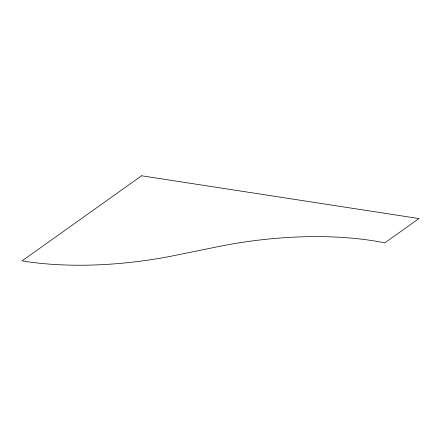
<?xml version="1.0" encoding="UTF-8"?>
<svg xmlns="http://www.w3.org/2000/svg" width="441" height="441" viewBox="0 0 441 441"><rect width="100%" height="100%" fill="white"/><g stroke="black" fill="none" stroke-linecap="round" stroke-linejoin="round"><path stroke-width="0.66" d="M141.622 175.777L22.05 260.879A197.116 77.969 -8 0 0 175.204 255.383L217.76 246.717A202.391 80.058 -8 0 1 384.789 242.87L418.95 218.56L141.622 175.777"/></g></svg>
